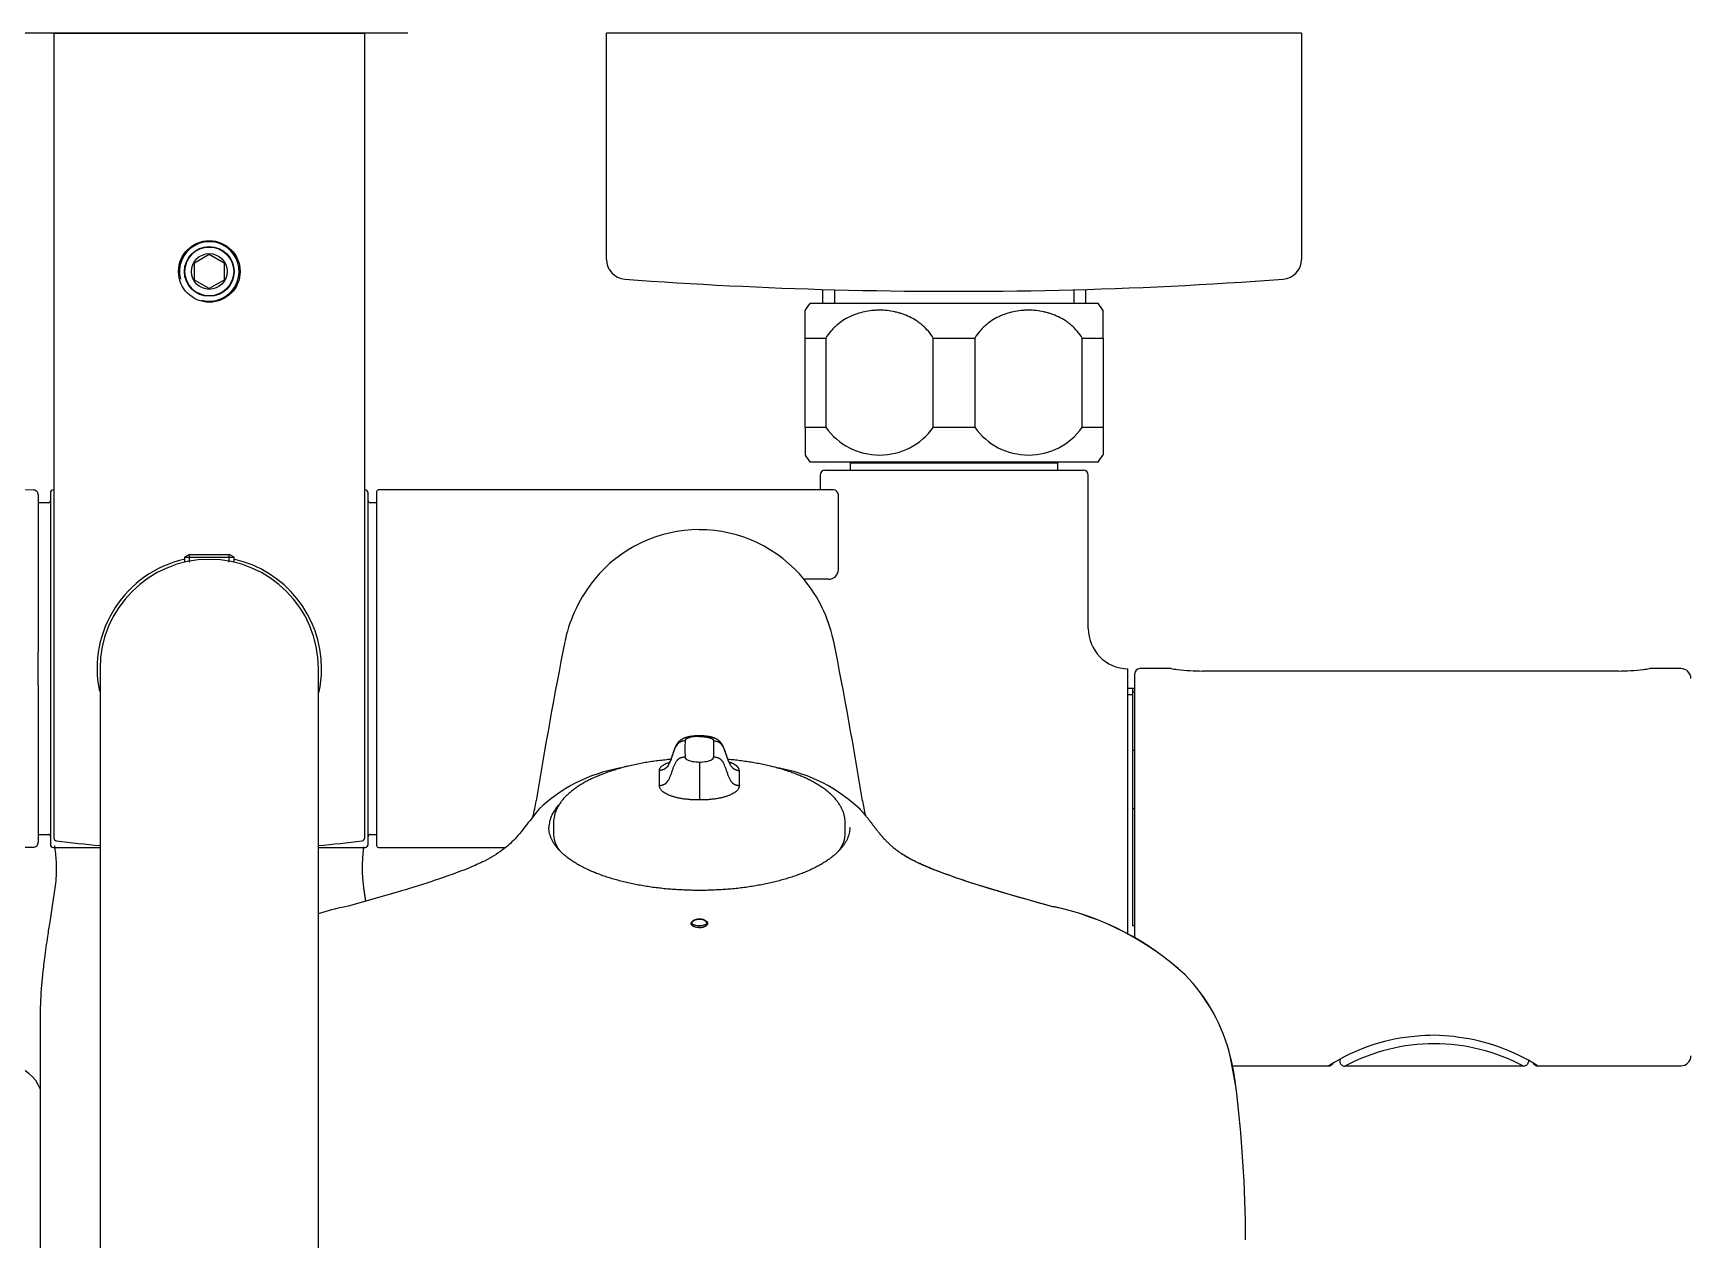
# Model space of a CAD drawing. Header units: millimetres. Extents: x 169 to 4368, y -1049 to 1924.
# Drawn here: x 452.35 to 469.04, y 1020.11 to 1032.26 of the extents above; entities that cross this region are included whole.
import ezdxf

# ---------------------------------------------------------------- set-up
doc = ezdxf.new("R2010")
doc.units = ezdxf.units.MM

msp = doc.modelspace()

# ---------------------------------------------------------------- linework, layer by layer
for p, q in [((456.124, 1032.262), (452.124, 1032.262)), ((452.559, 1032.262), (455.689, 1032.262)), ((452.559, 1032.262), (452.559, 1024.157)), ((455.689, 1024.157), (455.689, 1032.262)), ((465.124, 1032.262), (458.124, 1032.262)), ((458.124, 1029.984), (458.124, 1032.262)), ((463.624, 1032.262), (459.624, 1032.262)), ((465.124, 1032.262), (465.124, 1029.984)), ((453.974, 1029.949), (454.124, 1030.036)), ((454.124, 1030.036), (454.274, 1029.949)), ((453.974, 1029.776), (453.974, 1029.949)), ((454.274, 1029.949), (454.274, 1029.776)), ((454.124, 1029.689), (453.974, 1029.776)), ((454.274, 1029.776), (454.124, 1029.689)), ((460.302, 1029.542), (460.302, 1029.682)), ((460.419, 1029.678), (460.419, 1029.542)), ((462.829, 1029.678), (462.829, 1029.542)), ((462.946, 1029.682), (462.946, 1029.542)), ((460.174, 1029.542), (463.074, 1029.542)), ((460.124, 1029.192), (460.124, 1029.472)), ((463.124, 1029.192), (463.124, 1029.472)), ((460.124, 1028.292), (460.124, 1029.192)), ((460.124, 1029.192), (460.332, 1029.192)), ((460.332, 1029.192), (460.332, 1028.292)), ((461.415, 1028.292), (461.415, 1029.192)), ((461.415, 1029.192), (461.832, 1029.192)), ((461.832, 1029.192), (461.832, 1028.292)), ((462.915, 1028.292), (462.915, 1029.192)), ((462.915, 1029.192), (463.124, 1029.192)), ((463.124, 1029.192), (463.124, 1028.292)), ((460.332, 1028.292), (460.124, 1028.292)), ((460.124, 1028.292), (460.124, 1028.013)), ((461.832, 1028.292), (461.415, 1028.292)), ((463.124, 1028.292), (462.915, 1028.292)), ((463.124, 1028.292), (463.124, 1028.013)), ((463.074, 1027.942), (460.174, 1027.942)), ((460.274, 1027.812), (460.274, 1027.662)), ((460.324, 1027.862), (462.924, 1027.862)), ((460.587, 1027.942), (460.579, 1027.932)), ((462.669, 1027.932), (460.579, 1027.932)), ((460.579, 1027.932), (460.579, 1027.862)), ((462.669, 1027.932), (462.66, 1027.942)), ((462.669, 1027.862), (462.669, 1027.932)), ((462.974, 1026.266), (462.974, 1027.812)), ((452.35, 1027.662), (449.542, 1027.647)), ((452.559, 1027.662), (452.554, 1027.662)), ((455.694, 1027.662), (455.689, 1027.662)), ((455.809, 1027.642), (455.809, 1024.082)), ((460.409, 1027.662), (455.829, 1027.662)), ((452.401, 1027.612), (452.401, 1026.306)), ((452.504, 1027.532), (452.401, 1027.532)), ((452.524, 1027.632), (452.524, 1024.092)), ((455.724, 1024.092), (455.724, 1027.632)), ((455.809, 1027.532), (455.744, 1027.532)), ((460.459, 1026.862), (460.459, 1027.612)), ((453.923, 1027.012), (453.874, 1026.984)), ((453.874, 1026.984), (454.374, 1026.984)), ((453.874, 1026.984), (453.874, 1026.934)), ((453.923, 1027.012), (454.324, 1027.012)), ((453.923, 1026.934), (453.923, 1027.012)), ((454.374, 1026.984), (454.324, 1027.012)), ((454.324, 1026.934), (454.324, 1027.012)), ((454.374, 1026.934), (454.374, 1026.984)), ((460.359, 1026.762), (460.118, 1026.762)), ((452.401, 1026.306), (452.401, 1026.098)), ((452.401, 1026.098), (452.401, 1026.075)), ((452.401, 1026.075), (452.401, 1026.029)), ((452.401, 1025.696), (452.401, 1026.029)), ((453.024, 1025.862), (453.024, 1021.812)), ((455.224, 1021.812), (455.224, 1025.862)), ((463.374, 1025.857), (463.374, 1025.86)), ((463.374, 1025.394), (463.374, 1025.857)), ((463.444, 1023.146), (463.444, 1025.812)), ((463.81, 1025.862), (463.494, 1025.862)), ((467.711, 1025.838), (464.126, 1025.838)), ((468.311, 1025.838), (467.711, 1025.838)), ((468.944, 1025.862), (468.627, 1025.862)), ((452.401, 1025.696), (452.401, 1025.65)), ((452.401, 1025.65), (452.401, 1025.627)), ((463.444, 1025.662), (463.374, 1025.662)), ((463.424, 1025.63), (463.424, 1025.662)), ((452.401, 1025.627), (452.401, 1025.419)), ((463.374, 1025.601), (463.424, 1025.601)), ((463.424, 1025.039), (463.424, 1025.63)), ((463.424, 1025.63), (463.444, 1025.63)), ((452.401, 1025.419), (452.401, 1024.113)), ((463.374, 1023.186), (463.374, 1025.394)), ((459.059, 1025.18), (459.059, 1025.186)), ((463.444, 1025.039), (463.424, 1025.039)), ((463.424, 1024.454), (463.424, 1025.039)), ((459.059, 1024.921), (459.059, 1024.539)), ((457.591, 1024.317), (457.589, 1024.214)), ((460.529, 1024.214), (460.527, 1024.317)), ((463.424, 1023.271), (463.424, 1024.454)), ((463.424, 1024.454), (463.444, 1024.454)), ((452.401, 1024.192), (452.504, 1024.192)), ((455.744, 1024.192), (455.809, 1024.192)), ((449.542, 1024.077), (452.35, 1024.063)), ((452.554, 1024.062), (453.024, 1024.062)), ((455.224, 1024.062), (455.694, 1024.062)), ((455.829, 1024.062), (457.106, 1024.062)), ((463.444, 1023.271), (463.424, 1023.271)), ((452.424, 1015.362), (452.424, 1022.465)), ((453.024, 1021.812), (453.024, 995.912)), ((455.224, 995.912), (455.224, 1021.812)), ((464.459, 1021.675), (464.408, 1021.947)), ((464.424, 1021.862), (465.399, 1021.862)), ((467.359, 1021.858), (465.558, 1021.858)), ((467.498, 1021.862), (468.944, 1021.862))]:
    msp.add_line(p, q)
for radius in [0.31, 0.25, 0.246, 0.18]:
    msp.add_circle((454.124, 1029.862), radius)
for centre, radius, start, end in [((454.124, 1029.862), 0.3, 255, 195), ((458.324, 1029.984), 0.2, 180, 265.7757), ((464.924, 1029.984), 0.2, 274.2243, 0), ((461.624, 1074.662), 45, 265.7757, 268.4656), ((461.624, 1074.662), 45, 268.4656, 274.2243), ((460.963, 1028.929), 1, 142.1519, 147.1021), ((462.284, 1028.929), 1, 32.8979, 37.8481), ((460.874, 1028.677), 0.664, 215.3947, 324.6053), ((462.374, 1028.677), 0.664, 215.3947, 324.6053), ((460.963, 1028.556), 1, 212.904, 217.8481), ((462.284, 1028.556), 1, 322.1519, 327.093), ((460.324, 1027.812), 0.05, 90, 180), ((462.924, 1027.812), 0.05, 0, 90), ((452.351, 1027.612), 0.05, 0, 90.3), ((452.554, 1027.632), 0.03, 90, 180), ((455.694, 1027.632), 0.03, 0, 90), ((455.829, 1027.642), 0.02, 90, 180), ((460.409, 1027.612), 0.05, 0, 90), ((452.504, 1027.552), 0.02, 270, 0), ((455.744, 1027.552), 0.02, 180, 270), ((459.06, 1025.895), 1.367, 90.0516, 140.8577), ((459.057, 1025.894), 1.367, 39.1569, 89.9413), ((454.124, 1025.862), 1.13, 102.5713, 191.5041), ((454.124, 1025.862), 1.1, 0, 180), ((454.124, 1025.862), 1.13, 0, 77.4173), ((460.359, 1026.862), 0.1, 270, 0), ((459.137, 1025.836), 1.463, 140.989, 167.3402), ((458.98, 1025.836), 1.463, 12.6598, 39.011), ((459.1, 1025.853), 1.423, 167.1855, 168.6099), ((459.015, 1025.852), 1.425, 11.3996, 12.826), ((463.382, 1026.267), 0.407, 180.2509, 268.758), ((505.212, 1016.741), 48.427, 168.8164, 170.743), ((412.608, 1016.684), 48.73, 9.2671, 11.1817), ((454.124, 1025.862), 1.13, 347.5081, 0), ((463.494, 1025.812), 0.05, 90, 180), ((464.127, 1027.912), 2.074, 261.2068, 262.906), ((464.127, 1027.898), 2.06, 262.8716, 269.9904), ((468.31, 1027.896), 2.058, 270.0058, 277.1357), ((468.31, 1027.912), 2.074, 277.0987, 278.7943), ((468.31, 1027.911), 2.073, 277.0887, 278.0848), ((468.944, 1025.762), 0.1, 0, 90), ((460.91, 1025.054), 1.996, 177.6565, 182.3027), ((457.223, 1025.054), 1.982, 357.68, 2.3608), ((458.546, 1023.28), 1.606, 100.5456, 133.4771), ((459.065, 1021.415), 3.539, 101.7721, 103.2827), ((460.817, 1024.761), 2.163, 178.0348, 182.052), ((456.605, 1024.764), 2.858, 358.3949, 1.4345), ((459.055, 1021.415), 3.538, 76.7371, 78.2533), ((459.573, 1023.282), 1.604, 46.4968, 79.4586), ((455.585, 1024.82), 1.853, 345.9656, 351.0319), ((462.532, 1024.819), 1.853, 188.9275, 193.5571), ((452.504, 1024.172), 0.02, 0, 90), ((452.589, 1024.157), 0.03, 180, 262.9292), ((455.659, 1024.157), 0.03, 277.0708, 0), ((455.744, 1024.172), 0.02, 90, 180), ((452.351, 1024.113), 0.05, 269.7, 0), ((452.554, 1024.092), 0.03, 180, 270), ((454.124, 1036.532), 12.5, 262.9292, 264.9514), ((454.124, 1036.532), 12.5, 275.0486, 277.0708), ((455.694, 1024.092), 0.03, 270, 0), ((455.829, 1024.082), 0.02, 180, 270), ((453.815, 1031.409), 8.1, 286.0787, 291.177), ((464.302, 1031.409), 8.1, 248.823, 253.9213), ((464.155, 1030.968), 7.635, 248.7506, 254.3092), ((456.094, 1020.683), 2.846, 102.2287, 107.863), ((423.582, 1137.102), 118.032, 285.68426, 285.96983), ((494.537, 1137.108), 118.039, 254.03016, 254.31571), ((475.836, 1070.935), 49.275, 253.8012, 254.4505), ((462.053, 1020.74), 2.785, 47.0437, 78.1401), ((462.034, 1020.704), 2.823, 47.2689, 77.8967), ((458.326, 1023.331), 0.734, 0.4646, 0.8407), ((458.977, 1023.283), 0.0111, 62.2315, 92.1301), ((459.056, 1023.437), 0.162, 242.9134, 271.0932), ((459.059, 1023.405), 0.149, 255.3791, 270.1069), ((459.062, 1023.436), 0.161, 268.9076, 297.1349), ((459.061, 1023.394), 0.139, 269.4199, 284.9213), ((459.071, 1023.255), 0.012, 175.512, 181.5038), ((459.141, 1023.283), 0.0111, 87.8723, 117.8154), ((462.672, 1021.532), 1.785, 13.4623, 44.28), ((462.68, 1021.537), 1.776, 13.3338, 44.3436), ((466.429, 1020.268), 1.898, 93.2682, 122.8787), ((466.45, 1020.57), 1.599, 80.8032, 94.6428), ((466.475, 1020.264), 1.898, 57.363, 83.0215), ((466.459, 1020.174), 1.91, 61.8814, 118.1186), ((468.944, 1021.962), 0.1, 270, 0), ((452.08, 1021.499), 0.365, 19.9931, 83.1402), ((462.175, 1021.386), 2.303, 7.3503, 14.0844), ((465.399, 1021.912), 0.0499, 269.9437, 292.8851), ((465.398, 1021.912), 0.05, 292.9186, 334.1698), ((465.554, 1021.907), 0.0456, 144.5708, 238.0329), ((465.558, 1021.904), 0.046, 232.2881, 270), ((467.346, 1021.962), 0.104, 276.9365, 288.816), ((467.499, 1021.912), 0.05, 206.3026, 247.0814), ((467.498, 1021.912), 0.0499, 247.1148, 270.0563), ((451.331, 1020.047), 13.229, 0.2704, 7.0938)]:
    msp.add_arc(centre, radius, start, end)
for start_param, end_param in [(3.133453, 3.441102), (5.983656, 6.283185), (0, 0.00814)]:
    msp.add_ellipse((459.059, 1024.209), major_axis=(1.47, 0), ratio=0.422618, start_param=start_param, end_param=end_param)
for points, degree, knots in [([(461.415, 1029.192), (461.4, 1029.217), (461.383, 1029.239), (461.347, 1029.281), (461.328, 1029.3), (461.297, 1029.327), (461.287, 1029.335), (461.271, 1029.347), (461.265, 1029.351), (461.254, 1029.359), (461.249, 1029.363), (461.221, 1029.381), (461.198, 1029.394), (461.15, 1029.416), (461.126, 1029.426), (461.089, 1029.439), (461.077, 1029.443), (461.052, 1029.45), (461.039, 1029.453), (461.001, 1029.461), (460.976, 1029.465), (460.925, 1029.47), (460.9, 1029.472), (460.861, 1029.472), (460.848, 1029.472), (460.822, 1029.47), (460.81, 1029.469), (460.771, 1029.465), (460.746, 1029.461), (460.696, 1029.45), (460.671, 1029.443), (460.635, 1029.431), (460.622, 1029.426), (460.604, 1029.419), (460.598, 1029.417), (460.586, 1029.411), (460.58, 1029.409), (460.55, 1029.394), (460.527, 1029.381), (460.483, 1029.353), (460.461, 1029.337), (460.435, 1029.314), (460.43, 1029.31), (460.42, 1029.301), (460.415, 1029.296), (460.401, 1029.281), (460.391, 1029.271), (460.364, 1029.239), (460.347, 1029.217), (460.332, 1029.192)], 3, [0, 0, 0, 0, 0.0625, 0.0625, 0.125, 0.125, 0.15625, 0.15625, 0.171875, 0.171875, 0.1875, 0.1875, 0.25, 0.25, 0.3125, 0.3125, 0.34375, 0.34375, 0.375, 0.375, 0.4375, 0.4375, 0.5, 0.5, 0.53125, 0.53125, 0.5625, 0.5625, 0.625, 0.625, 0.6875, 0.6875, 0.71875, 0.71875, 0.734375, 0.734375, 0.75, 0.75, 0.8125, 0.8125, 0.875, 0.875, 0.890625, 0.890625, 0.90625, 0.90625, 0.9375, 0.9375, 1, 1, 1, 1]), ([(462.915, 1029.192), (462.9, 1029.217), (462.883, 1029.239), (462.847, 1029.281), (462.828, 1029.3), (462.797, 1029.327), (462.787, 1029.335), (462.771, 1029.347), (462.765, 1029.351), (462.754, 1029.359), (462.749, 1029.363), (462.721, 1029.381), (462.698, 1029.394), (462.65, 1029.416), (462.626, 1029.426), (462.589, 1029.439), (462.577, 1029.443), (462.552, 1029.45), (462.539, 1029.453), (462.501, 1029.461), (462.476, 1029.465), (462.425, 1029.47), (462.4, 1029.472), (462.361, 1029.472), (462.348, 1029.472), (462.322, 1029.47), (462.31, 1029.469), (462.271, 1029.465), (462.246, 1029.461), (462.196, 1029.45), (462.171, 1029.443), (462.135, 1029.431), (462.122, 1029.426), (462.104, 1029.419), (462.098, 1029.417), (462.086, 1029.411), (462.08, 1029.409), (462.05, 1029.394), (462.027, 1029.381), (461.983, 1029.353), (461.961, 1029.337), (461.935, 1029.314), (461.93, 1029.31), (461.92, 1029.301), (461.915, 1029.296), (461.901, 1029.281), (461.891, 1029.271), (461.864, 1029.239), (461.847, 1029.217), (461.832, 1029.192)], 3, [0, 0, 0, 0, 0.0625, 0.0625, 0.125, 0.125, 0.15625, 0.15625, 0.171875, 0.171875, 0.1875, 0.1875, 0.25, 0.25, 0.3125, 0.3125, 0.34375, 0.34375, 0.375, 0.375, 0.4375, 0.4375, 0.5, 0.5, 0.53125, 0.53125, 0.5625, 0.5625, 0.625, 0.625, 0.6875, 0.6875, 0.71875, 0.71875, 0.734375, 0.734375, 0.75, 0.75, 0.8125, 0.8125, 0.875, 0.875, 0.890625, 0.890625, 0.90625, 0.90625, 0.9375, 0.9375, 1, 1, 1, 1]), ([(459.059, 1025.186), (459.056, 1025.186), (459.052, 1025.186), (459.042, 1025.186), (459.029, 1025.185), (459.016, 1025.184), (459.005, 1025.183), (458.998, 1025.183), (458.99, 1025.182), (458.985, 1025.181), (458.98, 1025.18), (458.976, 1025.18), (458.972, 1025.179), (458.968, 1025.178), (458.964, 1025.178), (458.96, 1025.177), (458.957, 1025.176), (458.954, 1025.175), (458.951, 1025.175), (458.947, 1025.174), (458.944, 1025.173), (458.94, 1025.172), (458.935, 1025.171), (458.93, 1025.17), (458.926, 1025.168), (458.921, 1025.167), (458.916, 1025.165), (458.912, 1025.164), (458.91, 1025.163), (458.908, 1025.162), (458.906, 1025.161), (458.904, 1025.16), (458.902, 1025.16), (458.9, 1025.159), (458.896, 1025.157), (458.892, 1025.155), (458.888, 1025.153), (458.886, 1025.152), (458.884, 1025.15), (458.881, 1025.149), (458.878, 1025.147), (458.875, 1025.145), (458.872, 1025.143), (458.867, 1025.14), (458.861, 1025.135), (458.855, 1025.13), (458.852, 1025.127), (458.849, 1025.124), (458.847, 1025.122), (458.846, 1025.12), (458.844, 1025.118), (458.842, 1025.116), (458.841, 1025.114), (458.839, 1025.112), (458.838, 1025.11), (458.836, 1025.108), (458.835, 1025.105), (458.833, 1025.102), (458.83, 1025.099), (458.828, 1025.095), (458.826, 1025.091), (458.823, 1025.086), (458.821, 1025.081), (458.818, 1025.076), (458.816, 1025.07), (458.813, 1025.064), (458.81, 1025.057), (458.808, 1025.051), (458.806, 1025.046), (458.804, 1025.042), (458.802, 1025.037), (458.8, 1025.032), (458.799, 1025.027), (458.797, 1025.023), (458.796, 1025.018), (458.794, 1025.012), (458.792, 1025.007), (458.79, 1025), (458.787, 1024.993), (458.785, 1024.986), (458.783, 1024.98), (458.781, 1024.976), (458.78, 1024.971), (458.778, 1024.967), (458.777, 1024.962), (458.775, 1024.957), (458.773, 1024.952), (458.771, 1024.948), (458.77, 1024.943), (458.768, 1024.939), (458.766, 1024.936), (458.765, 1024.933), (458.764, 1024.93), (458.762, 1024.927), (458.761, 1024.924), (458.759, 1024.921), (458.758, 1024.917), (458.756, 1024.915), (458.755, 1024.913), (458.754, 1024.911), (458.752, 1024.909), (458.751, 1024.907), (458.75, 1024.905), (458.749, 1024.904), (458.748, 1024.903), (458.748, 1024.902), (458.747, 1024.902), (458.747, 1024.901), (458.746, 1024.9), (458.746, 1024.9), (458.746, 1024.9), (458.745, 1024.899), (458.745, 1024.899), (458.745, 1024.899), (458.745, 1024.899), (458.744, 1024.899), (458.744, 1024.899)], 3, [0, 0, 0, 0, 0.014348, 0.021832, 0.054583, 0.08232, 0.090601, 0.113058, 0.122967, 0.134125, 0.143753, 0.151047, 0.160058, 0.166209, 0.175405, 0.181465, 0.188581, 0.195497, 0.202049, 0.208094, 0.21587, 0.225636, 0.235563, 0.246223, 0.256577, 0.269329, 0.280711, 0.289689, 0.295181, 0.300986, 0.305702, 0.310009, 0.314298, 0.31881, 0.323949, 0.346181, 0.35226, 0.357434, 0.363495, 0.373025, 0.380525, 0.388461, 0.397018, 0.405726, 0.437122, 0.449067, 0.459075, 0.467228, 0.472642, 0.477954, 0.482827, 0.487858, 0.492827, 0.497659, 0.503058, 0.507507, 0.513564, 0.521161, 0.527837, 0.536197, 0.544453, 0.554324, 0.56391, 0.574802, 0.586303, 0.595045, 0.612356, 0.624628, 0.630455, 0.638889, 0.650302, 0.658818, 0.666616, 0.675715, 0.684623, 0.69402, 0.707812, 0.717209, 0.733906, 0.747849, 0.757143, 0.76786, 0.775511, 0.783847, 0.793921, 0.807539, 0.815811, 0.823851, 0.834087, 0.843882, 0.851974, 0.857161, 0.863865, 0.871219, 0.877434, 0.887972, 0.896371, 0.902732, 0.909797, 0.915998, 0.921086, 0.930259, 0.935708, 0.942197, 0.946929, 0.951404, 0.955341, 0.960238, 0.964596, 0.968591, 0.973075, 0.978431, 0.983927, 0.990299, 0.997218, 1, 1, 1, 1]), ([(459.059, 1025.179), (459.058, 1025.179), (459.055, 1025.179), (459.052, 1025.179), (459.048, 1025.179), (459.044, 1025.179), (459.04, 1025.179), (459.037, 1025.179), (459.033, 1025.179), (459.029, 1025.178), (459.025, 1025.178), (459.022, 1025.178), (459.018, 1025.178), (459.014, 1025.177), (459.011, 1025.177), (459.007, 1025.177), (458.999, 1025.176), (458.986, 1025.174), (458.97, 1025.171), (458.953, 1025.166), (458.937, 1025.16), (458.927, 1025.154), (458.922, 1025.15), (458.92, 1025.148), (458.918, 1025.145), (458.917, 1025.142), (458.916, 1025.139), (458.915, 1025.137), (458.915, 1025.136)], 3, [0, 0, 0, 0, 0.016642, 0.033233, 0.049783, 0.066304, 0.082806, 0.0993, 0.115799, 0.132312, 0.14885, 0.165425, 0.182048, 0.198729, 0.215479, 0.232308, 0.249227, 0.334085, 0.417767, 0.5018, 0.6287, 0.752432, 0.7882, 0.825998, 0.865966, 0.908224, 0.952874, 1, 1, 1, 1]), ([(459.374, 1024.899), (459.374, 1024.899), (459.374, 1024.899), (459.373, 1024.899), (459.373, 1024.899), (459.373, 1024.9), (459.372, 1024.9), (459.372, 1024.901), (459.371, 1024.901), (459.37, 1024.902), (459.369, 1024.903), (459.368, 1024.905), (459.367, 1024.906), (459.366, 1024.908), (459.365, 1024.909), (459.364, 1024.911), (459.363, 1024.913), (459.362, 1024.915), (459.361, 1024.917), (459.359, 1024.92), (459.358, 1024.922), (459.357, 1024.925), (459.355, 1024.929), (459.354, 1024.931), (459.353, 1024.934), (459.351, 1024.937), (459.35, 1024.94), (459.348, 1024.944), (459.347, 1024.949), (459.345, 1024.953), (459.343, 1024.958), (459.341, 1024.963), (459.34, 1024.967), (459.338, 1024.971), (459.337, 1024.975), (459.336, 1024.979), (459.334, 1024.985), (459.332, 1024.99), (459.329, 1024.997), (459.327, 1025.004), (459.325, 1025.011), (459.323, 1025.017), (459.321, 1025.021), (459.32, 1025.026), (459.318, 1025.03), (459.316, 1025.035), (459.315, 1025.04), (459.313, 1025.044), (459.311, 1025.049), (459.309, 1025.054), (459.307, 1025.06), (459.304, 1025.066), (459.302, 1025.071), (459.299, 1025.077), (459.297, 1025.083), (459.294, 1025.088), (459.292, 1025.092), (459.289, 1025.097), (459.286, 1025.101), (459.284, 1025.104), (459.282, 1025.107), (459.28, 1025.11), (459.279, 1025.112), (459.277, 1025.114), (459.275, 1025.116), (459.274, 1025.118), (459.272, 1025.121), (459.27, 1025.123), (459.267, 1025.126), (459.265, 1025.128), (459.261, 1025.132), (459.256, 1025.136), (459.251, 1025.14), (459.247, 1025.143), (459.245, 1025.144), (459.242, 1025.146), (459.239, 1025.148), (459.236, 1025.149), (459.234, 1025.151), (459.231, 1025.153), (459.228, 1025.154), (459.226, 1025.155), (459.223, 1025.157), (459.22, 1025.158), (459.218, 1025.159), (459.215, 1025.16), (459.213, 1025.161), (459.21, 1025.162), (459.207, 1025.163), (459.203, 1025.165), (459.198, 1025.166), (459.192, 1025.168), (459.185, 1025.17), (459.18, 1025.172), (459.175, 1025.173), (459.172, 1025.174), (459.168, 1025.175), (459.165, 1025.175), (459.162, 1025.176), (459.159, 1025.177), (459.155, 1025.177), (459.151, 1025.178), (459.147, 1025.179), (459.143, 1025.179), (459.138, 1025.18), (459.133, 1025.181), (459.128, 1025.182), (459.12, 1025.183), (459.113, 1025.183), (459.102, 1025.184), (459.089, 1025.185), (459.077, 1025.186), (459.066, 1025.186), (459.062, 1025.186), (459.059, 1025.186)], 3, [0, 0, 0, 0, 0.0089, 0.015433, 0.020932, 0.026386, 0.030619, 0.035806, 0.041547, 0.045739, 0.05535, 0.062208, 0.06859, 0.073925, 0.079741, 0.084795, 0.090356, 0.095134, 0.105202, 0.110004, 0.117106, 0.125042, 0.132651, 0.139937, 0.145491, 0.151149, 0.157385, 0.167699, 0.178362, 0.1866, 0.195072, 0.208075, 0.217005, 0.224445, 0.231187, 0.23968, 0.248719, 0.264131, 0.273619, 0.287168, 0.304259, 0.312939, 0.322024, 0.329316, 0.338415, 0.347347, 0.357204, 0.36531, 0.372922, 0.381081, 0.396484, 0.406011, 0.414856, 0.427715, 0.438976, 0.448634, 0.458682, 0.466588, 0.478759, 0.484913, 0.489031, 0.497375, 0.503377, 0.507785, 0.512321, 0.519043, 0.524577, 0.53058, 0.538467, 0.546542, 0.556191, 0.573794, 0.589832, 0.599586, 0.607089, 0.614825, 0.622704, 0.628787, 0.639684, 0.64583, 0.651985, 0.66008, 0.668816, 0.67352, 0.682574, 0.686853, 0.691799, 0.701531, 0.708222, 0.718539, 0.730023, 0.743261, 0.761294, 0.772621, 0.781657, 0.789878, 0.796573, 0.803665, 0.809853, 0.817285, 0.822775, 0.832761, 0.838684, 0.847092, 0.856246, 0.865868, 0.876937, 0.884383, 0.909795, 0.918418, 0.945368, 0.975899, 0.985651, 1, 1, 1, 1]), ([(458.915, 1024.974), (458.916, 1024.968), (458.917, 1024.961), (458.923, 1024.955), (458.931, 1024.946), (458.948, 1024.938), (458.969, 1024.932), (458.99, 1024.926), (459.016, 1024.923), (459.042, 1024.922), (459.048, 1024.922), (459.053, 1024.921), (459.059, 1024.921)], 3, [0, 0, 0, 0, 0.233213, 0.233213, 0.233213, 0.584774, 0.584774, 0.584774, 0.925302, 0.925302, 0.925302, 1, 1, 1, 1]), ([(459.059, 1024.921), (459.083, 1024.921), (459.108, 1024.924), (459.13, 1024.928), (459.154, 1024.932), (459.173, 1024.939), (459.186, 1024.947), (459.195, 1024.953), (459.2, 1024.96), (459.202, 1024.966), (459.203, 1024.969), (459.203, 1024.971), (459.203, 1024.974)], 3, [0, 0, 0, 0, 0.321189, 0.321189, 0.321189, 0.660594, 0.660594, 0.660594, 0.902668, 0.902668, 0.902668, 1, 1, 1, 1]), ([(458.771, 1024.948), (458.767, 1024.948), (458.742, 1024.945), (458.693, 1024.94), (458.628, 1024.932), (458.563, 1024.923), (458.5, 1024.913), (458.438, 1024.901), (458.377, 1024.888), (458.317, 1024.873), (458.259, 1024.858), (458.203, 1024.841), (458.148, 1024.823), (458.096, 1024.804), (458.045, 1024.784), (457.997, 1024.763), (457.95, 1024.741), (457.906, 1024.718), (457.865, 1024.694), (457.826, 1024.669), (457.79, 1024.643), (457.756, 1024.616), (457.726, 1024.588), (457.698, 1024.56), (457.673, 1024.531), (457.652, 1024.501), (457.634, 1024.471), (457.618, 1024.441), (457.607, 1024.41), (457.598, 1024.379), (457.593, 1024.347), (457.591, 1024.328), (457.591, 1024.317)], 3, [0, 0, 0, 0, 0.006018, 0.040418, 0.074822, 0.109259, 0.143708, 0.178185, 0.212691, 0.247204, 0.281731, 0.316284, 0.350909, 0.385547, 0.420271, 0.455007, 0.489805, 0.524624, 0.559494, 0.594378, 0.629325, 0.664217, 0.699083, 0.733763, 0.768284, 0.802505, 0.836401, 0.869881, 0.90296, 0.935659, 0.96806, 1, 1, 1, 1]), ([(458.656, 1024.835), (458.656, 1024.836), (458.656, 1024.838), (458.657, 1024.84), (458.657, 1024.843), (458.658, 1024.845), (458.658, 1024.847), (458.659, 1024.85), (458.66, 1024.852), (458.661, 1024.854), (458.663, 1024.859), (458.668, 1024.867), (458.68, 1024.88), (458.702, 1024.896), (458.733, 1024.911), (458.753, 1024.918), (458.759, 1024.92)], 3, [0, 0, 0, 0, 0.027064, 0.053653, 0.079771, 0.105421, 0.130607, 0.155334, 0.179606, 0.203428, 0.226806, 0.34242, 0.454757, 0.684384, 0.914109, 1, 1, 1, 1]), ([(460.527, 1024.317), (460.527, 1024.328), (460.526, 1024.346), (460.521, 1024.376), (460.513, 1024.406), (460.502, 1024.436), (460.487, 1024.466), (460.47, 1024.495), (460.45, 1024.524), (460.426, 1024.553), (460.4, 1024.581), (460.371, 1024.608), (460.339, 1024.634), (460.304, 1024.66), (460.267, 1024.685), (460.227, 1024.709), (460.185, 1024.732), (460.141, 1024.754), (460.095, 1024.775), (460.046, 1024.795), (459.995, 1024.814), (459.943, 1024.832), (459.889, 1024.849), (459.833, 1024.865), (459.775, 1024.88), (459.716, 1024.893), (459.656, 1024.905), (459.595, 1024.917), (459.533, 1024.926), (459.468, 1024.935), (459.408, 1024.942), (459.366, 1024.946), (459.347, 1024.948)], 3, [0, 0, 0, 0, 0.029365, 0.060979, 0.092844, 0.125088, 0.157712, 0.190769, 0.224151, 0.257859, 0.291771, 0.325789, 0.359889, 0.394083, 0.428234, 0.462408, 0.496524, 0.530621, 0.564601, 0.598574, 0.632512, 0.666402, 0.700285, 0.734112, 0.767938, 0.801721, 0.835454, 0.869163, 0.902889, 0.936581, 0.970287, 1, 1, 1, 1]), ([(459.059, 1024.539), (459.046, 1024.539), (459.033, 1024.539), (459.02, 1024.54), (459.007, 1024.54), (458.994, 1024.541), (458.981, 1024.542), (458.968, 1024.542), (458.955, 1024.544), (458.942, 1024.545), (458.93, 1024.546), (458.917, 1024.548), (458.905, 1024.549), (458.892, 1024.551), (458.88, 1024.553), (458.868, 1024.555), (458.856, 1024.557), (458.845, 1024.56), (458.834, 1024.562), (458.823, 1024.565), (458.812, 1024.568), (458.801, 1024.571), (458.791, 1024.574), (458.781, 1024.577), (458.772, 1024.58), (458.762, 1024.584), (458.753, 1024.587), (458.745, 1024.591), (458.737, 1024.595), (458.729, 1024.599), (458.721, 1024.603), (458.714, 1024.607), (458.708, 1024.611), (458.701, 1024.615), (458.695, 1024.62), (458.69, 1024.624), (458.685, 1024.628), (458.68, 1024.633), (458.676, 1024.637), (458.673, 1024.642), (458.669, 1024.646), (458.666, 1024.651), (458.664, 1024.656), (458.661, 1024.66), (458.66, 1024.665), (458.658, 1024.67), (458.657, 1024.674), (458.656, 1024.679), (458.656, 1024.684), (458.656, 1024.684), (458.656, 1024.684), (458.656, 1024.684)], 3, [0, 0, 0, 0, 0.061436, 0.061436, 0.061436, 0.123448, 0.123448, 0.123448, 0.185842, 0.185842, 0.185842, 0.248513, 0.248513, 0.248513, 0.311348, 0.311348, 0.311348, 0.374254, 0.374254, 0.374254, 0.437196, 0.437196, 0.437196, 0.500194, 0.500194, 0.500194, 0.563265, 0.563265, 0.563265, 0.626365, 0.626365, 0.626365, 0.689366, 0.689366, 0.689366, 0.752105, 0.752105, 0.752105, 0.814482, 0.814482, 0.814482, 0.876547, 0.876547, 0.876547, 0.938422, 0.938422, 0.938422, 0.999918, 0.999918, 0.999918, 1, 1, 1, 1]), ([(459.462, 1024.684), (459.462, 1024.679), (459.461, 1024.674), (459.46, 1024.67), (459.458, 1024.665), (459.457, 1024.66), (459.454, 1024.656), (459.452, 1024.651), (459.449, 1024.646), (459.446, 1024.642), (459.442, 1024.637), (459.438, 1024.633), (459.433, 1024.628), (459.428, 1024.624), (459.423, 1024.62), (459.417, 1024.615), (459.411, 1024.611), (459.404, 1024.607), (459.397, 1024.603), (459.389, 1024.599), (459.382, 1024.595), (459.373, 1024.591), (459.365, 1024.587), (459.356, 1024.584), (459.346, 1024.58), (459.337, 1024.577), (459.327, 1024.574), (459.317, 1024.571), (459.306, 1024.568), (459.296, 1024.565), (459.284, 1024.562), (459.273, 1024.56), (459.262, 1024.557), (459.25, 1024.555), (459.238, 1024.553), (459.226, 1024.551), (459.213, 1024.549), (459.201, 1024.548), (459.188, 1024.546), (459.176, 1024.545), (459.163, 1024.544), (459.15, 1024.542), (459.137, 1024.542), (459.124, 1024.541), (459.111, 1024.54), (459.098, 1024.54), (459.085, 1024.539), (459.072, 1024.539), (459.059, 1024.539)], 3, [0, 0, 0, 0, 0.061501, 0.061501, 0.061501, 0.123381, 0.123381, 0.123381, 0.185452, 0.185452, 0.185452, 0.247834, 0.247834, 0.247834, 0.310577, 0.310577, 0.310577, 0.373584, 0.373584, 0.373584, 0.43669, 0.43669, 0.43669, 0.499765, 0.499765, 0.499765, 0.562768, 0.562768, 0.562768, 0.625716, 0.625716, 0.625716, 0.688627, 0.688627, 0.688627, 0.751467, 0.751467, 0.751467, 0.814143, 0.814143, 0.814143, 0.876542, 0.876542, 0.876542, 0.938559, 0.938559, 0.938559, 1, 1, 1, 1]), ([(457.651, 1024.499), (457.644, 1024.492), (457.638, 1024.485), (457.628, 1024.473), (457.624, 1024.468), (457.616, 1024.458), (457.598, 1024.433), (457.583, 1024.408), (457.563, 1024.367), (457.556, 1024.346), (457.547, 1024.304), (457.544, 1024.283), (457.544, 1024.262), (457.544, 1024.261), (457.544, 1024.261)], 3, [0, 0, 0, 0, 0.089937, 0.089937, 0.154458, 0.154458, 0.21898, 0.477067, 0.477067, 0.735154, 0.735154, 0.993241, 0.993241, 1, 1, 1, 1]), ([(457.449, 1024.455), (457.402, 1024.395), (457.327, 1024.3), (457.211, 1024.148), (457.071, 1024.025), (456.91, 1023.927), (456.796, 1023.879), (456.737, 1023.854)], 3, [0, 0, 0, 0, 0.230823, 0.435475, 0.612042, 0.830667, 1, 1, 1, 1]), ([(461.388, 1023.851), (461.387, 1023.852), (461.384, 1023.853), (461.38, 1023.855), (461.375, 1023.857), (461.37, 1023.859), (461.365, 1023.861), (461.36, 1023.863), (461.355, 1023.865), (461.35, 1023.867), (461.344, 1023.869), (461.338, 1023.872), (461.332, 1023.874), (461.326, 1023.877), (461.32, 1023.88), (461.313, 1023.883), (461.306, 1023.886), (461.299, 1023.889), (461.29, 1023.893), (461.281, 1023.897), (461.271, 1023.901), (461.26, 1023.907), (461.249, 1023.912), (461.239, 1023.917), (461.228, 1023.922), (461.216, 1023.928), (461.204, 1023.935), (461.196, 1023.939), (461.188, 1023.943), (461.182, 1023.946), (461.176, 1023.949), (461.171, 1023.952), (461.166, 1023.955), (461.16, 1023.958), (461.153, 1023.962), (461.144, 1023.968), (461.132, 1023.975), (461.117, 1023.984), (461.105, 1023.992), (461.092, 1024), (461.084, 1024.006), (461.077, 1024.011), (461.071, 1024.014), (461.066, 1024.018), (461.062, 1024.021), (461.058, 1024.024), (461.054, 1024.027), (461.048, 1024.031), (461.043, 1024.035), (461.038, 1024.039), (461.034, 1024.042), (461.03, 1024.045), (461.026, 1024.048), (461.021, 1024.052), (461.014, 1024.058), (461.007, 1024.064), (460.998, 1024.071), (460.982, 1024.086), (460.964, 1024.102), (460.949, 1024.117), (460.94, 1024.126), (460.934, 1024.133), (460.927, 1024.14), (460.922, 1024.145), (460.917, 1024.151), (460.912, 1024.157), (460.907, 1024.162), (460.903, 1024.167), (460.898, 1024.172), (460.894, 1024.178), (460.888, 1024.184), (460.882, 1024.192), (460.875, 1024.201), (460.868, 1024.209), (460.86, 1024.219), (460.853, 1024.228), (460.848, 1024.235), (460.844, 1024.24), (460.838, 1024.247), (460.831, 1024.256), (460.823, 1024.267), (460.816, 1024.276), (460.811, 1024.282), (460.808, 1024.287), (460.804, 1024.291), (460.801, 1024.296), (460.798, 1024.3), (460.794, 1024.305), (460.79, 1024.31), (460.786, 1024.316), (460.781, 1024.322), (460.776, 1024.329), (460.77, 1024.336), (460.758, 1024.351), (460.746, 1024.366), (460.734, 1024.38), (460.728, 1024.388), (460.723, 1024.394), (460.719, 1024.399), (460.714, 1024.405), (460.71, 1024.409), (460.706, 1024.414), (460.702, 1024.419), (460.698, 1024.423), (460.694, 1024.427), (460.69, 1024.431), (460.687, 1024.435), (460.684, 1024.439), (460.68, 1024.442), (460.678, 1024.444), (460.677, 1024.446)], 3, [0, 0, 0, 0, 0.003908, 0.008988, 0.013027, 0.018239, 0.02369, 0.028616, 0.033784, 0.038874, 0.044374, 0.050101, 0.056327, 0.062164, 0.068225, 0.075378, 0.082063, 0.088748, 0.096728, 0.10701, 0.115022, 0.126456, 0.140017, 0.14805, 0.155897, 0.174541, 0.184326, 0.192723, 0.200487, 0.207981, 0.213502, 0.219126, 0.224301, 0.231185, 0.237994, 0.247463, 0.263738, 0.280398, 0.303895, 0.313254, 0.330899, 0.339034, 0.345944, 0.354583, 0.361364, 0.367062, 0.374659, 0.380727, 0.39272, 0.398332, 0.406389, 0.413466, 0.418024, 0.429102, 0.441484, 0.453989, 0.466954, 0.491981, 0.543675, 0.56721, 0.581085, 0.593714, 0.605332, 0.61593, 0.624937, 0.635515, 0.64253, 0.651384, 0.658924, 0.667215, 0.676066, 0.689717, 0.69839, 0.714396, 0.724314, 0.739071, 0.747229, 0.752262, 0.757541, 0.772358, 0.786857, 0.795622, 0.802331, 0.807814, 0.812477, 0.817384, 0.822016, 0.827218, 0.833338, 0.83945, 0.846624, 0.854003, 0.863132, 0.873103, 0.903665, 0.915987, 0.92479, 0.931454, 0.938183, 0.945599, 0.951318, 0.957352, 0.963775, 0.969454, 0.975412, 0.980131, 0.985794, 0.990324, 0.99499, 1, 1, 1, 1]), ([(459.059, 1023.628), (459.034, 1023.628), (458.993, 1023.629), (458.923, 1023.631), (458.856, 1023.634), (458.788, 1023.638), (458.722, 1023.644), (458.656, 1023.651), (458.591, 1023.659), (458.526, 1023.669), (458.463, 1023.68), (458.401, 1023.691), (458.341, 1023.704), (458.281, 1023.719), (458.224, 1023.734), (458.168, 1023.75), (458.114, 1023.767), (458.062, 1023.786), (458.012, 1023.805), (457.964, 1023.825), (457.918, 1023.846), (457.874, 1023.868), (457.833, 1023.891), (457.795, 1023.914), (457.758, 1023.938), (457.725, 1023.963), (457.694, 1023.988), (457.666, 1024.014), (457.641, 1024.04), (457.618, 1024.067), (457.599, 1024.094), (457.582, 1024.121), (457.569, 1024.149), (457.558, 1024.177), (457.55, 1024.204), (457.545, 1024.233), (457.544, 1024.25), (457.544, 1024.259)], 3, [0, 0, 0, 0, 0.028556, 0.057175, 0.085763, 0.114361, 0.143048, 0.171656, 0.200209, 0.228804, 0.25744, 0.286055, 0.314651, 0.343225, 0.371767, 0.400364, 0.428943, 0.457517, 0.486076, 0.514671, 0.543192, 0.571666, 0.600174, 0.628747, 0.657291, 0.685819, 0.714327, 0.74283, 0.771426, 0.799969, 0.828514, 0.857162, 0.885965, 0.914776, 0.94368, 0.972656, 1, 1, 1, 1]), ([(460.574, 1024.259), (460.574, 1024.25), (460.573, 1024.233), (460.568, 1024.204), (460.56, 1024.177), (460.55, 1024.149), (460.536, 1024.121), (460.519, 1024.094), (460.5, 1024.067), (460.477, 1024.04), (460.452, 1024.014), (460.424, 1023.988), (460.393, 1023.963), (460.36, 1023.938), (460.323, 1023.914), (460.285, 1023.891), (460.244, 1023.868), (460.2, 1023.846), (460.154, 1023.825), (460.106, 1023.805), (460.056, 1023.786), (460.004, 1023.767), (459.95, 1023.75), (459.894, 1023.734), (459.836, 1023.718), (459.777, 1023.704), (459.717, 1023.691), (459.655, 1023.68), (459.592, 1023.669), (459.527, 1023.659), (459.462, 1023.651), (459.396, 1023.644), (459.33, 1023.638), (459.262, 1023.634), (459.196, 1023.631), (459.125, 1023.629), (459.084, 1023.628), (459.059, 1023.628)], 3, [0, 0, 0, 0, 0.027441, 0.05639, 0.085242, 0.114041, 0.142849, 0.171534, 0.200163, 0.228706, 0.257268, 0.285758, 0.314273, 0.342837, 0.371349, 0.399889, 0.428442, 0.456903, 0.485431, 0.514043, 0.542595, 0.571131, 0.599732, 0.628333, 0.65696, 0.685486, 0.714041, 0.742592, 0.771204, 0.799878, 0.82847, 0.857064, 0.885701, 0.914309, 0.942846, 0.971401, 1, 1, 1, 1]), ([(452.566, 1024.078), (452.567, 1024.065), (452.575, 1023.999), (452.588, 1023.864), (452.576, 1023.682), (452.545, 1023.493), (452.519, 1023.324), (452.491, 1023.141), (452.464, 1022.96), (452.444, 1022.781), (452.431, 1022.642), (452.425, 1022.54), (452.424, 1022.488), (452.424, 1022.466)], 3, [0, 0, 0, 0, 0.02365, 0.121473, 0.246732, 0.356697, 0.470969, 0.561496, 0.696864, 0.808413, 0.896182, 0.960257, 1, 1, 1, 1]), ([(455.678, 1024.066), (455.676, 1024.054), (455.672, 1024.015), (455.662, 1023.913), (455.658, 1023.793), (455.673, 1023.678), (455.687, 1023.59), (455.696, 1023.53), (455.697, 1023.523)], 5, [0, 0, 0, 0, 0, 0, 0.114983, 0.366878, 0.916978, 1, 1, 1, 1, 1, 1]), ([(461.38, 1023.854), (461.321, 1023.879), (461.223, 1023.921), (461.127, 1023.976), (461.083, 1024.006)], 3, [0, 0, 0, 0, 0.506895, 1, 1, 1, 1]), ([(458.977, 1023.294), (458.976, 1023.297), (458.977, 1023.3), (458.978, 1023.305), (458.98, 1023.308), (458.984, 1023.314), (458.986, 1023.317), (458.992, 1023.322), (458.995, 1023.325), (459.001, 1023.328), (459.003, 1023.329), (459.007, 1023.331), (459.009, 1023.332), (459.016, 1023.335), (459.021, 1023.337), (459.029, 1023.339), (459.032, 1023.339), (459.037, 1023.34), (459.042, 1023.341), (459.048, 1023.342), (459.052, 1023.342), (459.053, 1023.342), (459.056, 1023.342), (459.058, 1023.342), (459.059, 1023.342)], 3, [0, 0, 0, 0, 0.125, 0.125, 0.25, 0.25, 0.375, 0.375, 0.5, 0.5, 0.5625, 0.5625, 0.625, 0.625, 0.75, 0.75, 0.8125, 0.8125, 0.875, 0.9375, 0.9375, 0.96875, 0.96875, 1, 1, 1, 1]), ([(459.059, 1023.337), (459.054, 1023.337), (459.049, 1023.337), (459.041, 1023.336), (459.038, 1023.335), (459.033, 1023.335), (459.031, 1023.334), (459.024, 1023.332), (459.019, 1023.331), (459.013, 1023.328), (459.011, 1023.327), (459.007, 1023.325), (459.005, 1023.324), (459, 1023.321), (458.997, 1023.319), (458.991, 1023.314), (458.989, 1023.311), (458.985, 1023.306), (458.984, 1023.303), (458.983, 1023.299), (458.982, 1023.298), (458.982, 1023.296), (458.982, 1023.295), (458.982, 1023.294), (458.982, 1023.293), (458.982, 1023.292)], 3, [0, 0, 0, 0, 0.125, 0.125, 0.1875, 0.1875, 0.25, 0.25, 0.375, 0.375, 0.4375, 0.4375, 0.5, 0.5, 0.625, 0.625, 0.75, 0.75, 0.875, 0.875, 0.9375, 0.9375, 0.96875, 0.96875, 1, 1, 1, 1]), ([(459.059, 1023.342), (459.062, 1023.342), (459.065, 1023.342), (459.07, 1023.342), (459.073, 1023.341), (459.079, 1023.341), (459.081, 1023.34), (459.087, 1023.339), (459.092, 1023.338), (459.097, 1023.337), (459.102, 1023.335), (459.104, 1023.334), (459.111, 1023.331), (459.115, 1023.329), (459.123, 1023.325), (459.126, 1023.322), (459.132, 1023.317), (459.135, 1023.314), (459.137, 1023.31), (459.138, 1023.308), (459.14, 1023.305), (459.14, 1023.304), (459.141, 1023.3), (459.142, 1023.297), (459.141, 1023.294)], 3, [0, 0, 0, 0, 0.0625, 0.0625, 0.125, 0.125, 0.1875, 0.1875, 0.25, 0.3125, 0.3125, 0.375, 0.375, 0.5, 0.5, 0.625, 0.625, 0.75, 0.75, 0.8125, 0.8125, 0.875, 0.875, 1, 1, 1, 1]), ([(459.136, 1023.292), (459.136, 1023.293), (459.136, 1023.294), (459.136, 1023.295), (459.136, 1023.297), (459.135, 1023.301), (459.134, 1023.303), (459.133, 1023.306), (459.132, 1023.307), (459.129, 1023.311), (459.127, 1023.314), (459.122, 1023.319), (459.119, 1023.321), (459.111, 1023.325), (459.108, 1023.327), (459.101, 1023.33), (459.099, 1023.331), (459.094, 1023.332), (459.09, 1023.334), (459.085, 1023.335), (459.08, 1023.336), (459.077, 1023.336), (459.07, 1023.337), (459.064, 1023.337), (459.059, 1023.337)], 3, [0, 0, 0, 0, 0.03125, 0.03125, 0.0625, 0.125, 0.1875, 0.1875, 0.25, 0.25, 0.375, 0.375, 0.5, 0.5, 0.625, 0.625, 0.6875, 0.6875, 0.75, 0.8125, 0.8125, 0.875, 0.875, 1, 1, 1, 1]), ([(459.059, 1023.254), (459.054, 1023.254), (459.048, 1023.255), (459.038, 1023.256), (459.033, 1023.256), (459.023, 1023.258), (459.019, 1023.259), (459.01, 1023.262), (459.006, 1023.264), (459, 1023.266), (458.998, 1023.267), (458.995, 1023.269), (458.993, 1023.27), (458.989, 1023.274), (458.986, 1023.276), (458.983, 1023.279), (458.982, 1023.281), (458.98, 1023.283), (458.98, 1023.284), (458.978, 1023.288), (458.977, 1023.291), (458.977, 1023.294)], 3, [0, 0, 0, 0, 0.125, 0.125, 0.25, 0.25, 0.375, 0.375, 0.5, 0.5, 0.5625, 0.5625, 0.625, 0.625, 0.75, 0.75, 0.8125, 0.8125, 0.875, 0.875, 1, 1, 1, 1]), ([(458.982, 1023.292), (458.982, 1023.292), (458.982, 1023.291), (458.983, 1023.29), (458.983, 1023.288), (458.984, 1023.285), (458.986, 1023.283), (458.987, 1023.28), (458.988, 1023.279), (458.991, 1023.276), (458.994, 1023.274), (458.998, 1023.271), (458.999, 1023.27), (459.002, 1023.268), (459.004, 1023.267), (459.009, 1023.264), (459.013, 1023.263), (459.018, 1023.261), (459.019, 1023.261), (459.02, 1023.261)], 3, [0, 0, 0, 0, 0.0477684, 0.0477684, 0.0955367, 0.1910734, 0.2866102, 0.2866102, 0.3821469, 0.3821469, 0.5732203, 0.5732203, 0.668757, 0.668757, 0.7642938, 0.7642938, 0.9553672, 0.9553672, 1, 1, 1, 1]), ([(459.141, 1023.294), (459.141, 1023.291), (459.14, 1023.288), (459.139, 1023.284), (459.138, 1023.283), (459.136, 1023.281), (459.135, 1023.279), (459.132, 1023.276), (459.129, 1023.273), (459.125, 1023.27), (459.123, 1023.269), (459.12, 1023.267), (459.118, 1023.266), (459.112, 1023.264), (459.108, 1023.262), (459.102, 1023.26), (459.099, 1023.259), (459.095, 1023.258), (459.092, 1023.258), (459.085, 1023.256), (459.08, 1023.255), (459.072, 1023.255), (459.07, 1023.255), (459.066, 1023.254), (459.064, 1023.254), (459.062, 1023.254), (459.06, 1023.254), (459.059, 1023.254)], 3, [0, 0, 0, 0, 0.125, 0.125, 0.1875, 0.1875, 0.25, 0.25, 0.375, 0.375, 0.4375, 0.4375, 0.5, 0.5, 0.625, 0.625, 0.6875, 0.6875, 0.75, 0.75, 0.875, 0.875, 0.9375, 0.9375, 0.96875, 0.96875, 1, 1, 1, 1]), ([(459.097, 1023.261), (459.098, 1023.261), (459.1, 1023.261), (459.105, 1023.263), (459.109, 1023.264), (459.114, 1023.267), (459.116, 1023.268), (459.119, 1023.27), (459.123, 1023.272), (459.127, 1023.276), (459.13, 1023.279), (459.131, 1023.28), (459.133, 1023.283), (459.133, 1023.284), (459.135, 1023.287), (459.136, 1023.29), (459.136, 1023.292)], 3, [0, 0, 0, 0, 0.0536314, 0.0536314, 0.2429051, 0.2429051, 0.337542, 0.337542, 0.4321788, 0.6214526, 0.6214526, 0.7160894, 0.7160894, 0.8107263, 0.8107263, 1, 1, 1, 1]), ([(467.407, 1021.917), (467.407, 1021.911), (467.408, 1021.908), (467.408, 1021.904), (467.408, 1021.899), (467.404, 1021.886), (467.394, 1021.873), (467.385, 1021.865), (467.38, 1021.863), (467.38, 1021.863)], 3, [0, 0, 0, 0, 0.262703, 0.262703, 0.262703, 0.514925, 0.77659, 0.981402, 1, 1, 1, 1])]:
    msp.add_open_spline(points, degree=degree, knots=knots)
for points, degree in [([(458.915, 1025.136), (458.829, 1025.122), (458.791, 1025.115), (458.784, 1024.858), (458.741, 1024.852), (458.656, 1024.835)], 5), ([(459.059, 1025.179), (459.091, 1025.179), (459.124, 1025.177), (459.154, 1025.172), (459.179, 1025.164), (459.199, 1025.155), (459.202, 1025.145), (459.203, 1025.136)], 7), ([(459.203, 1025.136), (459.289, 1025.122), (459.327, 1025.115), (459.335, 1024.859), (459.377, 1024.852), (459.462, 1024.835)], 5), ([(458.656, 1024.684), (458.74, 1024.697), (458.779, 1024.702), (458.793, 1024.957), (458.829, 1024.963), (458.915, 1024.974)], 5), ([(459.203, 1024.974), (459.289, 1024.963), (459.326, 1024.957), (459.339, 1024.702), (459.378, 1024.697), (459.462, 1024.684)], 5), ([(459.462, 1024.835), (459.461, 1024.848), (459.457, 1024.862), (459.448, 1024.874), (459.433, 1024.887), (459.413, 1024.899), (459.388, 1024.91), (459.359, 1024.92)], 7), ([(457.544, 1024.261), (457.544, 1024.26), (457.544, 1024.26), (457.544, 1024.259)], 3), ([(460.574, 1024.259), (460.574, 1024.26), (460.574, 1024.26), (460.574, 1024.261)], 3), ([(456.058, 1023.625), (456.057, 1023.625), (456.056, 1023.625), (456.054, 1023.624), (456.053, 1023.624)], 4), ([(462.064, 1023.624), (462.063, 1023.624), (462.061, 1023.625), (462.06, 1023.625), (462.059, 1023.625)], 4), ([(459.02, 1023.261), (459.02, 1023.261), (459.021, 1023.26), (459.021, 1023.26)], 3), ([(459.096, 1023.26), (459.097, 1023.26), (459.097, 1023.26), (459.097, 1023.261)], 3)]:
    msp.add_open_spline(points, degree=degree)

doc.saveas('drawing.dxf')
